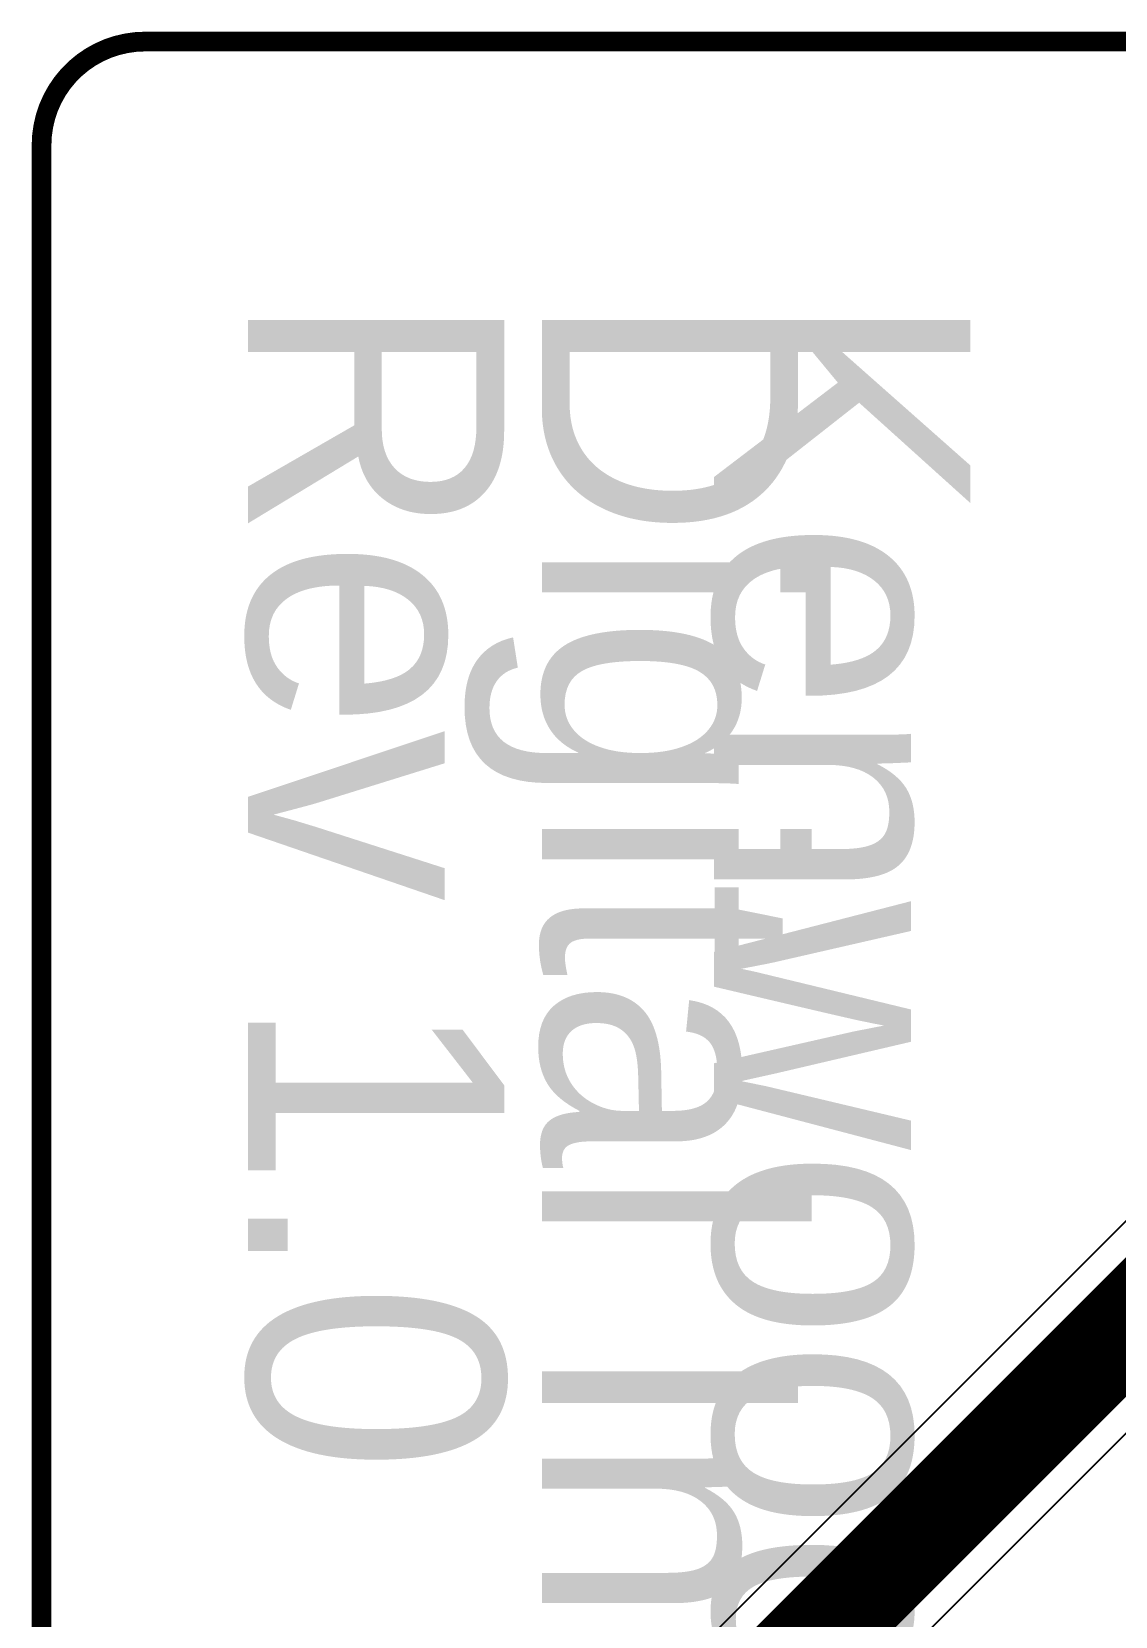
# Model space of a CAD drawing. Header units: millimetres. Extents: x 38.3 to 116.8, y 314 to 397.1.
# Drawn here: x 38.34 to 49.34, y 381.03 to 397.1 of the extents above; entities that cross this region are included whole.
import ezdxf

# ---------------------------------------------------------------- set-up
doc = ezdxf.new("R2010")
doc.units = ezdxf.units.MM
for name, color, linetype in [('BottomLayer', 5, 'Continuous'), ('Mechanical1', 6, 'Continuous'), ('TopLayer', 1, 'Continuous'), ('TopOverlay', 2, 'Continuous')]:
    doc.layers.add(name, color=color, linetype=linetype)

msp = doc.modelspace()

# ---------------------------------------------------------------- linework, layer by layer
at = {"layer": 'BottomLayer'}
for p, q in [((39.188, 396.96), (39.391, 397)), ((39.391, 397), (106.738, 397)), ((38.824, 396.765), (38.997, 396.88)), ((38.997, 396.88), (39.188, 396.96)), ((38.678, 396.619), (38.824, 396.765)), ((38.563, 396.446), (38.678, 396.619)), ((38.483, 396.255), (38.563, 396.446)), ((38.443, 396.052), (38.483, 396.255)), ((38.443, 395.948), (38.443, 396.052)), ((38.443, 315.15), (38.443, 395.948))]:
    msp.add_line(p, q, dxfattribs=at)
at = {"layer": 'Mechanical1', "const_width": 0.2}
msp.add_lwpolyline([(38.443, 395.948, -0.414214), (39.495, 397)], format="xyb", dxfattribs=at)
for points in [[(39.495, 397), (106.738, 397)], [(38.443, 315.15), (38.443, 395.948)]]:
    msp.add_lwpolyline(points, dxfattribs=at)
at = {"layer": 'Mechanical1', "const_width": 0.1}
for points in [[(39.445, 397, 1), (39.545, 397, 1)], [(39.445, 397, 1), (39.545, 397, 1)], [(38.393, 395.948, 1), (38.493, 395.948, 1)], [(38.393, 395.948, 1), (38.493, 395.948, 1)]]:
    msp.add_lwpolyline(points, format="xyb", close=True, dxfattribs=at)
at = {"layer": 'TopLayer'}
for p, q in [((39.188, 396.96), (39.391, 397)), ((39.391, 397), (106.738, 397)), ((38.824, 396.765), (38.997, 396.88)), ((38.997, 396.88), (39.188, 396.96)), ((38.678, 396.619), (38.824, 396.765)), ((38.563, 396.446), (38.678, 396.619)), ((38.483, 396.255), (38.563, 396.446)), ((38.443, 396.052), (38.483, 396.255)), ((38.443, 395.948), (38.443, 396.052)), ((38.443, 358.792), (38.443, 395.948)), ((54.478, 390.072), (41.118, 376.712)), ((42.417, 375.859), (55.783, 389.225))]:
    msp.add_line(p, q, dxfattribs=at)
at = {"layer": 'TopLayer', "const_width": 1}
msp.add_lwpolyline([(41.656, 376.174), (55.245, 389.763)], dxfattribs=at)

# ---------------------------------------------------------------- texts
at = {"layer": 'TopOverlay'}
for s, p in [('Rev 1.0', (40.536, 394.462)), ('Digital Interface', (43.518, 394.462)), ('Kenwood TS-50S', (45.266, 394.462))]:
    msp.add_text(s, height=2.6, rotation=270, dxfattribs=at).set_placement(p)

doc.saveas('drawing.dxf')
